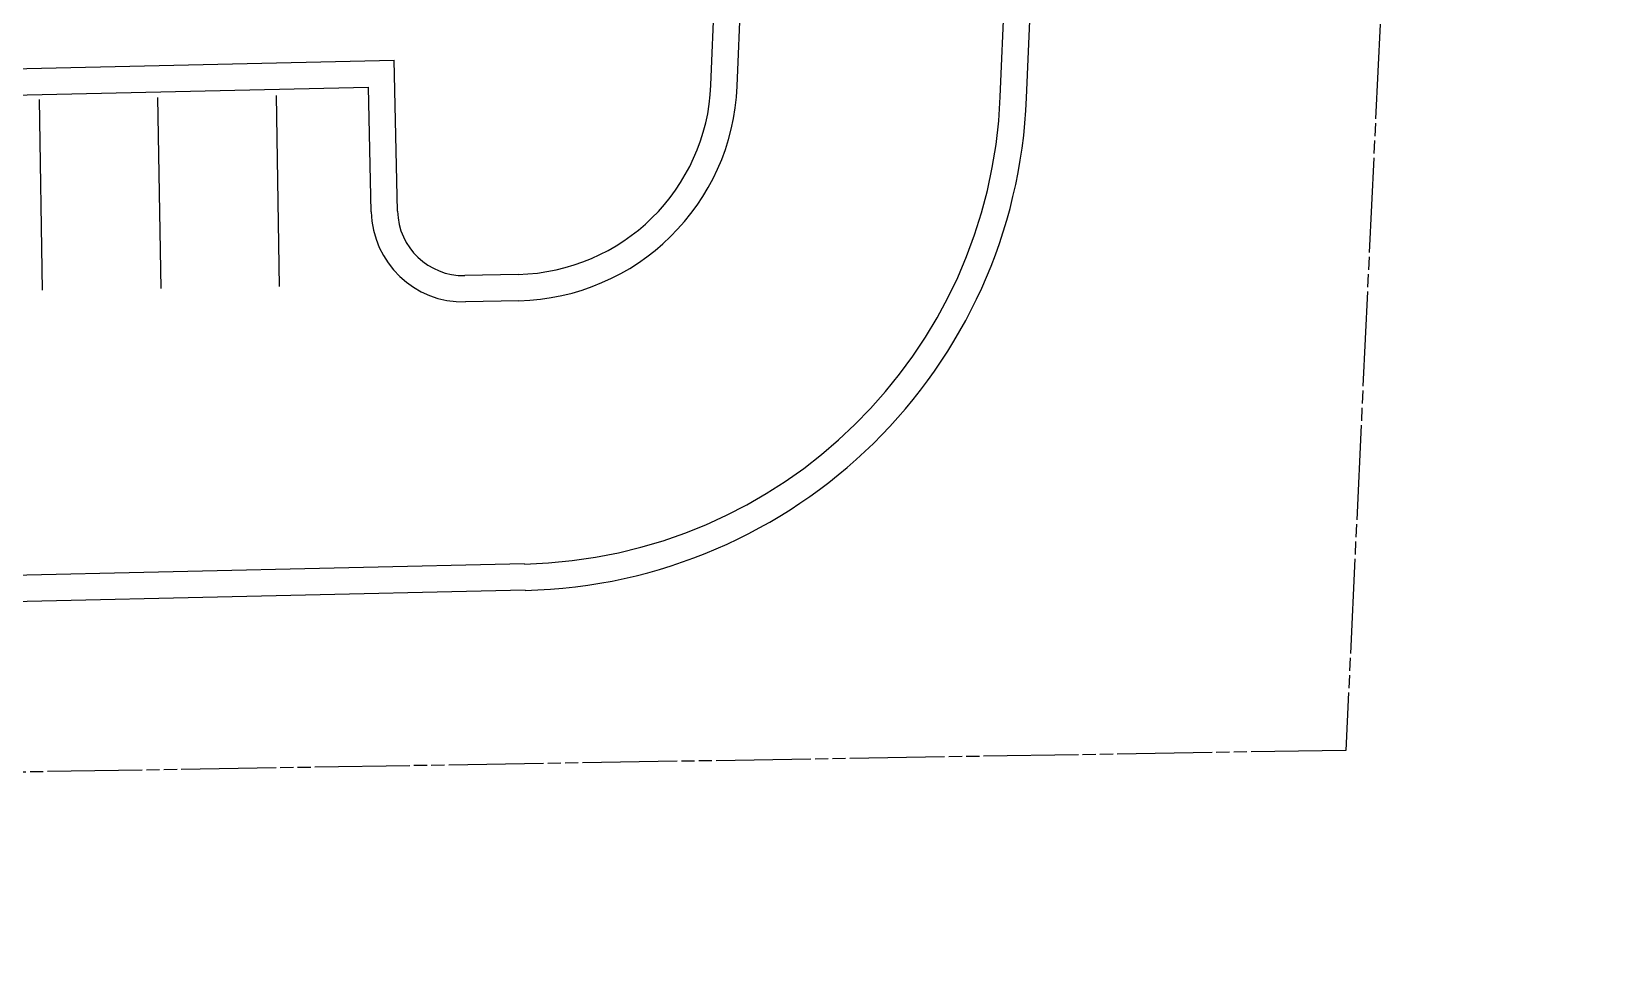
# Model space of a CAD drawing. Header units: inches. Extents: x -744 to 10613, y 1541 to 7685.
# Drawn here: x 9177 to 10613, y 2456 to 3293 of the extents above; entities that cross this region are included whole.
import ezdxf

# ---------------------------------------------------------------- set-up
doc = ezdxf.new("R2010")
doc.units = ezdxf.units.IN
doc.header["$LTSCALE"] = 96
doc.header["$MEASUREMENT"] = 0
doc.linetypes.add('BOUND3', pattern=[1.27, 0.9, -0.04, 0.125, -0.04, 0.125, -0.04])
for name, color, linetype in [('PR-RDCG', 8, 'CONTINUOUS'), ('PR-RDFC', 1, 'CONTINUOUS'), ('PR-RDPKG', 1, 'CONTINUOUS'), ('RC-BD', 5, 'BOUND3')]:
    doc.layers.add(name, color=color, linetype=linetype)

msp = doc.modelspace()

# ---------------------------------------------------------------- linework, layer by layer
at = {"layer": 'PR-RDCG'}
for p, q in [((10059.9, 3233.5), (10159.9, 5677.9)), ((9820.1, 3243.3), (9849.8, 3968.5)), ((8452.2, 3219.1), (9483.9, 3242.4)), ((9486.5, 3128.7), (9483.9, 3242.4)), ((9620.9, 3047.7), (9572.4, 3046.6)), ((9626.3, 2807.8), (2254.7, 2640.9))]:
    msp.add_line(p, q, dxfattribs=at)
for centre, radius, start, end in [((9616.3, 3251.6), 204, 271.2963, 357.6572), ((9616.3, 3251.6), 444, 271.2963, 357.6572), ((9570.5, 3130.6), 84, 181.2963, 271.2963)]:
    msp.add_arc(centre, radius, start, end, dxfattribs=at)
at = {"layer": 'PR-RDFC'}
for p, q in [((10083.9, 3232.5), (10183.9, 5676.9)), ((9796.1, 3244.3), (9825.7, 3967)), ((6052.3, 3188.8), (9507.4, 3267)), ((9510.5, 3129.2), (9507.4, 3267)), ((9620.4, 3071.7), (9571.8, 3070.6)), ((9626.9, 2783.8), (2255.2, 2616.9))]:
    msp.add_line(p, q, dxfattribs=at)
for centre, radius, start, end in [((9616.3, 3251.6), 180, 271.2963, 357.6572), ((9616.3, 3251.6), 468, 271.2963, 357.6572), ((9570.5, 3130.6), 60, 181.2963, 271.2963)]:
    msp.add_arc(centre, radius, start, end, dxfattribs=at)
at = {"layer": 'PR-RDPKG'}
for p, q in [((9186.9, 3057.2), (9184.1, 3231.1)), ((9294.9, 3058.9), (9292.1, 3232.9)), ((9402.9, 3060.7), (9400.1, 3234.7))]:
    msp.add_line(p, q, dxfattribs=at)
at = {"layer": 'RC-BD'}
for p, q in [((10612.5, 7683.9), (10374.9, 2637.9)), ((10612.5, 7683.9), (10374.9, 2637.9)), ((10374.9, 2637.9), (-743.8, 2455.5))]:
    msp.add_line(p, q, dxfattribs=at)

doc.saveas('drawing.dxf')
